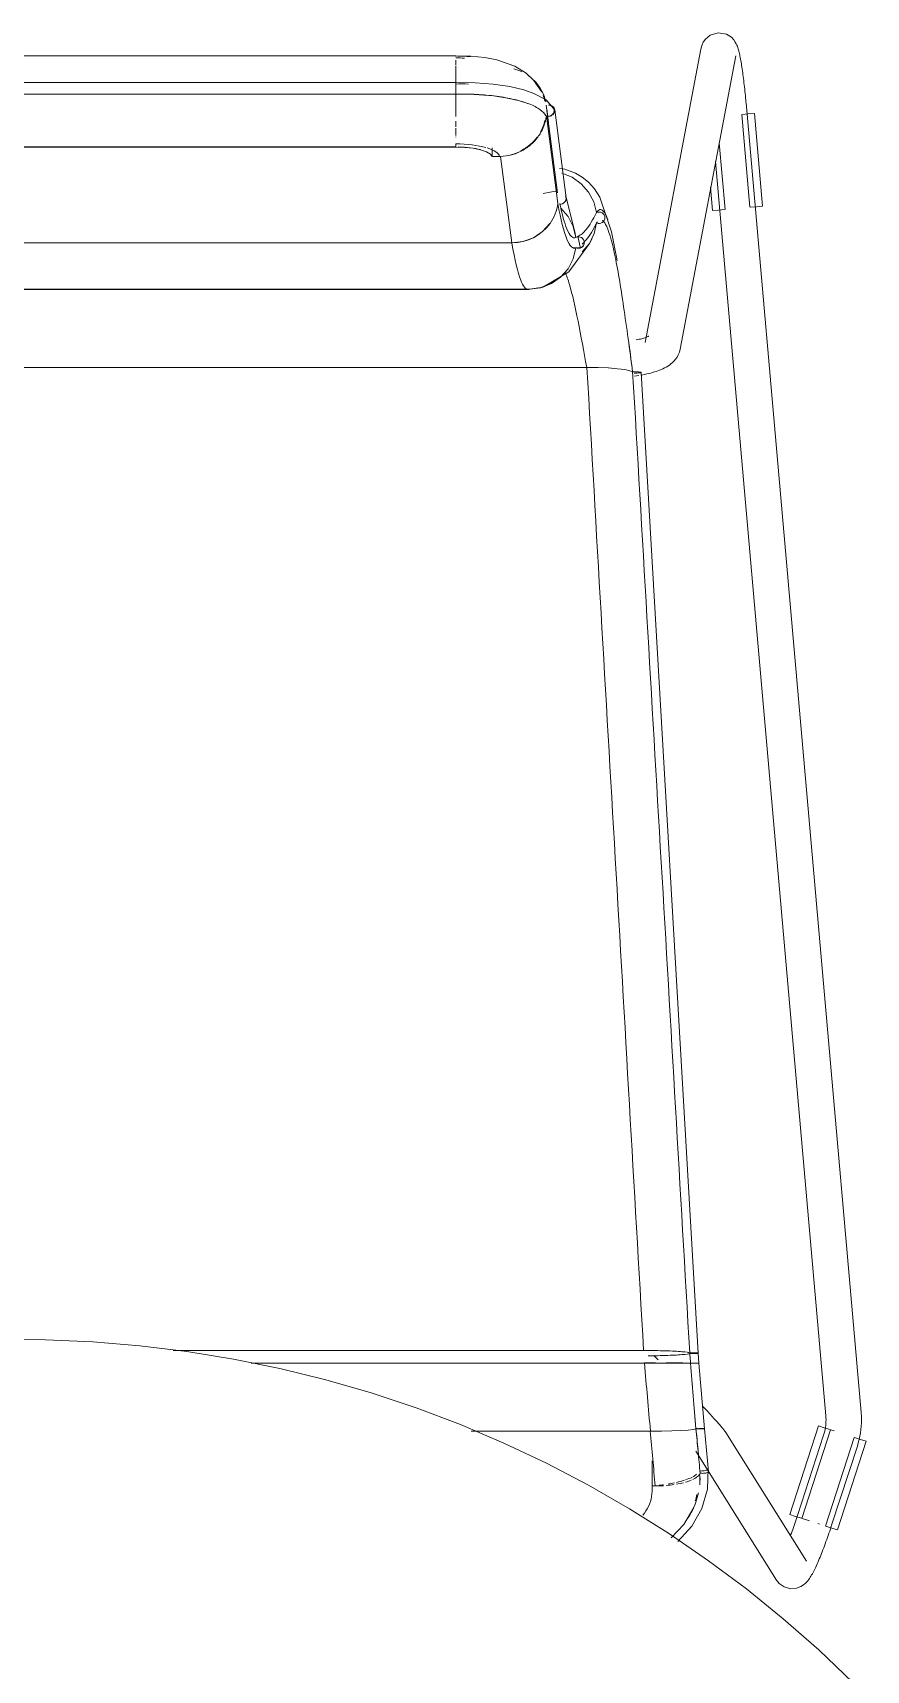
# Model space of a CAD drawing. Header units: millimetres. Extents: x 155927 to 295199, y -4084 to 97293.
# Drawn here: x 228086 to 228368, y 15962 to 16516 of the extents above; entities that cross this region are included whole.
import ezdxf

# ---------------------------------------------------------------- set-up
doc = ezdxf.new("R2010")
doc.units = ezdxf.units.MM
doc.header["$MEASUREMENT"] = 0
doc.layers.add('I-FURN', color=8, linetype='CONTINUOUS', lineweight=9)

msp = doc.modelspace()

# ---------------------------------------------------------------- linework, layer by layer
at = {"layer": 'I-FURN'}
for p, q in [((228315.05, 16515.18), (228313.47, 16513.86)), ((228315.05, 16515.18), (228317.8, 16516.02)), ((228317.8, 16516.02), (228320.56, 16515.53)), ((228320.56, 16515.53), (228322.21, 16514.49)), ((228311.91, 16510.42), (228293.1, 16411.13)), ((228312, 16510.84), (228311.91, 16510.42)), ((228312.14, 16511.36), (228312, 16510.84)), ((228312.35, 16511.98), (228312.14, 16511.36)), ((228312.72, 16512.78), (228312.35, 16511.98)), ((228313.47, 16513.86), (228312.72, 16512.78)), ((228322.21, 16514.49), (228323.07, 16513.58)), ((228323.07, 16513.58), (228323.55, 16512.88)), ((228323.55, 16512.88), (228323.85, 16512.32)), ((228323.85, 16512.32), (228324.07, 16511.84)), ((228324.07, 16511.84), (228324.24, 16511.42)), ((228324.24, 16511.42), (228324.38, 16511.01)), ((228324.38, 16511.01), (228324.5, 16510.62)), ((228324.5, 16510.62), (228324.62, 16510.22)), ((228324.62, 16510.22), (228324.73, 16509.82)), ((228324.73, 16509.82), (228324.83, 16509.41)), ((228324.83, 16509.41), (228324.93, 16508.98)), ((228229.01, 16508.24), (227934.15, 16508.24)), ((228229.01, 16508.07), (228229.01, 16508.24)), ((228229.01, 16508.24), (228234.04, 16508.13)), ((228229.01, 16508.22), (228229.01, 16507.94)), ((228229.01, 16506.75), (228229.01, 16504.99)), ((228229.01, 16504.72), (228229.01, 16502.14)), ((228234.04, 16508.13), (228238.86, 16507.62)), ((228238.86, 16507.62), (228242.89, 16506.83)), ((228242.89, 16506.83), (228248.94, 16504.7)), ((228248.94, 16504.7), (228252.82, 16502.31)), ((228304.89, 16408.9), (228323.7, 16508.19)), ((228324.93, 16508.98), (228325.03, 16508.54)), ((228325.03, 16508.54), (228325.12, 16508.08)), ((228325.12, 16508.08), (228325.22, 16507.6)), ((228325.22, 16507.6), (228325.32, 16507.1)), ((228325.32, 16507.1), (228325.41, 16506.59)), ((228325.41, 16506.59), (228325.5, 16506.06)), ((228325.5, 16506.06), (228325.6, 16505.5)), ((228325.6, 16505.5), (228325.69, 16504.94)), ((228325.69, 16504.94), (228325.78, 16504.35)), ((228325.78, 16504.35), (228325.87, 16503.75)), ((228325.87, 16503.75), (228325.96, 16503.13)), ((228229.01, 16499.2), (227934.15, 16499.2)), ((228229.01, 16498.96), (228229.01, 16501.98)), ((228229.01, 16501.97), (228229.01, 16498.96)), ((228229.01, 16499.2), (228229.01, 16495.24)), ((228229.01, 16499.2), (228235.55, 16499.11)), ((228229.01, 16499.13), (228229.01, 16499.2)), ((228229.01, 16498.93), (228229.01, 16499.13)), ((228229.01, 16498.63), (228229.01, 16498.93)), ((228229.01, 16498.24), (228229.01, 16498.63)), ((228229.01, 16497.79), (228229.01, 16498.24)), ((228235.55, 16499.11), (228241.67, 16498.62)), ((228241.67, 16498.62), (228247.29, 16497.77)), ((228252.82, 16502.31), (228255.3, 16500.02)), ((228255.3, 16500.02), (228257.98, 16496.12)), ((228325.96, 16503.13), (228326.05, 16502.49)), ((228326.05, 16502.49), (228326.14, 16501.84)), ((228326.14, 16501.84), (228326.23, 16501.18)), ((228326.23, 16501.18), (228326.32, 16500.5)), ((228326.32, 16500.5), (228326.4, 16499.82)), ((228326.4, 16499.82), (228326.49, 16499.12)), ((228326.49, 16499.12), (228326.57, 16498.41)), ((228326.57, 16498.41), (228326.65, 16497.69)), ((227934.15, 16495.24), (228229.01, 16495.24)), ((228229.01, 16497.29), (228229.01, 16497.79)), ((228229.01, 16496.79), (228229.01, 16497.29)), ((228229.01, 16496.32), (228229.01, 16496.79)), ((228229.01, 16495.9), (228229.01, 16496.32)), ((228229.01, 16495.57), (228229.01, 16495.9)), ((228229.01, 16495.35), (228229.01, 16495.57)), ((228229.01, 16495.24), (228229.01, 16495.35)), ((228229.01, 16491.45), (228229.01, 16495.27)), ((228229.01, 16495.27), (228229.01, 16491.45)), ((228235.23, 16495.16), (228229.01, 16495.24)), ((228241.79, 16494.63), (228235.23, 16495.16)), ((228245.81, 16494.03), (228241.79, 16494.63)), ((228250.24, 16493.07), (228245.81, 16494.03)), ((228247.29, 16497.77), (228251.98, 16496.68)), ((228253.68, 16491.97), (228250.24, 16493.07)), ((228251.98, 16496.68), (228255.43, 16495.51)), ((228255.43, 16495.51), (228259.55, 16493.33)), ((228257.98, 16496.12), (228258.08, 16495.92)), ((228259.55, 16493.33), (228262.1, 16490.43)), ((228326.65, 16497.69), (228326.73, 16496.96)), ((228326.73, 16496.96), (228326.81, 16496.23)), ((228326.81, 16496.23), (228326.88, 16495.49)), ((228326.88, 16495.49), (228326.96, 16494.75)), ((228326.96, 16494.75), (228327.03, 16494)), ((228327.03, 16494), (228327.1, 16493.25)), ((228327.1, 16493.25), (228327.17, 16492.5)), ((228229.01, 16491.26), (228229.01, 16487.7)), ((228263.46, 16461.79), (228259.62, 16491.49)), ((228259.64, 16487.95), (228263.48, 16458.25)), ((228259.77, 16490.3), (228260.39, 16485.52)), ((228266.31, 16460.15), (228262.46, 16489.93)), ((228325.76, 16488.36), (228328.52, 16456.95)), ((228325.89, 16488.37), (228327.95, 16488.55)), ((228327.17, 16492.5), (228327.18, 16492.34)), ((228366.13, 16049.02), (228327.18, 16492.34)), ((228327.95, 16488.55), (228330, 16488.73)), ((228330, 16488.73), (228332.76, 16457.32)), ((228229.01, 16486.07), (228229.01, 16484.23)), ((228229.01, 16483.71), (228229.01, 16481.25)), ((228229.01, 16477.4), (227934.15, 16477.4)), ((227934.15, 16477.34), (228229.01, 16477.34)), ((228229.01, 16480.73), (228229.01, 16480.83)), ((228229.01, 16477.34), (228232.04, 16477.23)), ((228232.04, 16477.23), (228234.89, 16476.91)), ((228234.89, 16476.91), (228237.39, 16476.4)), ((228237.39, 16476.4), (228239.37, 16475.73)), ((228241.36, 16474.08), (228241.36, 16477.09)), ((228241.36, 16474.1), (228241.36, 16477.09)), ((228320.08, 16456.21), (228318.09, 16478.81)), ((228239.37, 16475.73), (228240.72, 16474.94)), ((228240.72, 16474.94), (228241.36, 16474.08)), ((228241.36, 16474.08), (228244.08, 16474.15)), ((228244.08, 16474.15), (228247.94, 16444.87)), ((228316.88, 16472.47), (228354.17, 16047.97)), ((228265.85, 16469.83), (228264.07, 16470.06)), ((228268.37, 16467.09), (228264.86, 16468.49)), ((228269.45, 16468.53), (228265.85, 16469.83)), ((228271.46, 16464.91), (228268.37, 16467.09)), ((228271.72, 16467.19), (228269.45, 16468.53)), ((228273.94, 16462.09), (228271.46, 16464.91)), ((228273.89, 16465.41), (228271.72, 16467.19)), ((228275.88, 16463.17), (228273.89, 16465.41)), ((228263.34, 16462.57), (228258.52, 16461.62)), ((228266.26, 16460.39), (228266.07, 16460.83)), ((228266.07, 16459.01), (228266.26, 16459.45)), ((228266.33, 16459.92), (228266.26, 16460.39)), ((228266.26, 16459.45), (228266.33, 16459.92)), ((228266.3, 16460.23), (228269.27, 16448.62)), ((228275.68, 16458.77), (228273.94, 16462.09)), ((228277.7, 16460.34), (228275.88, 16463.17)), ((228281.69, 16448.63), (228277.7, 16460.34)), ((228315.15, 16463.73), (228315.84, 16455.84)), ((228263.95, 16458.09), (228264.45, 16458.05)), ((228264.45, 16458.05), (228264.94, 16458.13)), ((228266.98, 16453.88), (228264.47, 16456.75)), ((228264.94, 16458.13), (228265.39, 16458.32)), ((228265.39, 16458.32), (228265.78, 16458.63)), ((228265.78, 16458.63), (228266.07, 16459.01)), ((228268.73, 16450.48), (228266.98, 16453.88)), ((228276.58, 16455.14), (228275.68, 16458.77)), ((228276.58, 16455.14), (228277.05, 16455.3)), ((228277.05, 16455.3), (228276.58, 16455.14)), ((228277.55, 16455.35), (228277.05, 16455.3)), ((228277.05, 16455.3), (228277.55, 16455.34)), ((228278.05, 16455.27), (228277.55, 16455.35)), ((228277.55, 16455.34), (228278.04, 16455.27)), ((228278.04, 16455.27), (228278.5, 16455.07)), ((228278.5, 16455.08), (228278.05, 16455.27)), ((228278.89, 16454.77), (228278.5, 16455.08)), ((228278.5, 16455.07), (228278.89, 16454.77)), ((228278.89, 16454.77), (228279.19, 16454.37)), ((228279.19, 16454.37), (228278.89, 16454.77)), ((228279.19, 16454.37), (228279.38, 16453.92)), ((228279.39, 16453.92), (228279.19, 16454.37)), ((228279.38, 16453.92), (228279.45, 16453.44)), ((228279.46, 16453.44), (228279.39, 16453.92)), ((228317.89, 16456.02), (228315.84, 16455.84)), ((228319.95, 16456.2), (228317.89, 16456.02)), ((228330.71, 16457.14), (228328.65, 16456.96)), ((228332.76, 16457.32), (228330.71, 16457.14)), ((228255.25, 16446.66), (228258.36, 16448.74)), ((228258.36, 16448.74), (228260.85, 16451.48)), ((228269.62, 16446.77), (228268.73, 16450.48)), ((228269.27, 16448.62), (228269.59, 16446.75)), ((228276.63, 16451.65), (228275.84, 16448.04)), ((228275.85, 16448.04), (228276.63, 16451.65)), ((228277.11, 16451.5), (228276.63, 16451.65)), ((228276.63, 16451.65), (228277.11, 16451.5)), ((228277.61, 16451.47), (228277.11, 16451.5)), ((228277.11, 16451.5), (228277.61, 16451.47)), ((228278.1, 16451.56), (228277.61, 16451.47)), ((228277.61, 16451.47), (228278.1, 16451.56)), ((228278.55, 16451.77), (228278.1, 16451.56)), ((228278.1, 16451.56), (228278.55, 16451.77)), ((228278.92, 16452.09), (228278.55, 16451.77)), ((228278.55, 16451.77), (228278.93, 16452.09)), ((228279.21, 16452.49), (228278.92, 16452.09)), ((228278.93, 16452.09), (228279.22, 16452.49)), ((228279.39, 16452.95), (228279.21, 16452.49)), ((228279.22, 16452.49), (228279.4, 16452.95)), ((228279.45, 16453.44), (228279.39, 16452.95)), ((228279.4, 16452.95), (228279.46, 16453.44)), ((228283.59, 16438.97), (228281.69, 16448.63)), ((228247.94, 16444.87), (227915.22, 16444.87)), ((227915.22, 16444.87), (228247.94, 16444.87)), ((228247.94, 16444.87), (228251.71, 16445.35)), ((228251.71, 16445.35), (228255.25, 16446.66)), ((228267.27, 16435.1), (228274.26, 16444.64)), ((228268.56, 16443.25), (228271.44, 16443.29)), ((228268.73, 16439.55), (228269.62, 16443.26)), ((228269.62, 16446.77), (228270.09, 16446.93)), ((228270.09, 16446.93), (228269.62, 16446.77)), ((228270.09, 16443.1), (228269.62, 16443.26)), ((228269.62, 16443.26), (228270.09, 16443.1)), ((228270.09, 16446.93), (228270.59, 16446.97)), ((228270.59, 16446.97), (228270.09, 16446.93)), ((228270.59, 16443.06), (228270.09, 16443.1)), ((228270.09, 16443.1), (228270.59, 16443.06)), ((228271.14, 16443.16), (228270.3, 16447.05)), ((228270.59, 16446.97), (228271.08, 16446.88)), ((228271.08, 16446.89), (228270.59, 16446.97)), ((228271.08, 16443.15), (228270.59, 16443.06)), ((228270.59, 16443.06), (228271.08, 16443.14)), ((228271.53, 16446.69), (228271.08, 16446.89)), ((228271.08, 16446.88), (228271.53, 16446.68)), ((228271.53, 16443.35), (228271.08, 16443.15)), ((228271.08, 16443.14), (228271.53, 16443.35)), ((228271.92, 16446.37), (228271.53, 16446.69)), ((228271.53, 16446.68), (228271.91, 16446.37)), ((228271.91, 16443.66), (228271.53, 16443.35)), ((228271.53, 16443.35), (228271.92, 16443.66)), ((228274.2, 16444.72), (228271.8, 16441.88)), ((228271.81, 16441.88), (228274.21, 16444.71)), ((228271.91, 16446.37), (228272.21, 16445.97)), ((228272.21, 16444.06), (228271.91, 16443.66)), ((228272.21, 16445.97), (228271.92, 16446.37)), ((228271.92, 16443.66), (228272.21, 16444.06)), ((228272.21, 16445.97), (228272.39, 16445.51)), ((228272.4, 16445.51), (228272.21, 16445.97)), ((228272.39, 16444.53), (228272.21, 16444.06)), ((228272.21, 16444.06), (228272.4, 16444.52)), ((228272.39, 16445.51), (228272.46, 16445.02)), ((228272.46, 16445.02), (228272.39, 16444.53)), ((228272.47, 16445.02), (228272.4, 16445.51)), ((228272.4, 16444.52), (228272.47, 16445.02)), ((228275.84, 16448.04), (228274.2, 16444.72)), ((228274.21, 16444.71), (228275.85, 16448.04)), ((228274.26, 16444.64), (228275.15, 16446.39)), ((228268.72, 16439.55), (228266.97, 16436.16)), ((228266.98, 16436.15), (228268.73, 16439.55)), ((228258.62, 16429.99), (228267.27, 16435.1)), ((228264.47, 16433.29), (228261.33, 16431.12)), ((228261.33, 16431.11), (228264.47, 16433.28)), ((228266.97, 16436.16), (228264.47, 16433.29)), ((228264.47, 16433.28), (228266.98, 16436.15)), ((228253.97, 16429.27), (227909.19, 16429.27)), ((227909.19, 16429.27), (228253.97, 16429.27)), ((227909.72, 16429.12), (228214.52, 16429.12)), ((228214.52, 16429.12), (228253.43, 16429.12)), ((228253.43, 16429.12), (228258.47, 16429.92)), ((228257.76, 16429.75), (228253.97, 16429.27)), ((228253.97, 16429.27), (228257.76, 16429.74)), ((228261.33, 16431.12), (228257.76, 16429.75)), ((228257.76, 16429.74), (228261.33, 16431.11)), ((228258.47, 16429.92), (228261.65, 16431.29)), ((228290.55, 16412.16), (228290.06, 16412.06)), ((228291.02, 16412.26), (228290.55, 16412.16)), ((228291.46, 16412.36), (228291.02, 16412.26)), ((228291.89, 16412.47), (228291.46, 16412.36)), ((228292.28, 16412.58), (228291.89, 16412.47)), ((228292.65, 16412.68), (228292.28, 16412.58)), ((228292.98, 16412.79), (228292.65, 16412.68)), ((228293.28, 16412.9), (228292.98, 16412.79)), ((228293.55, 16413), (228293.28, 16412.9)), ((228293.79, 16413.09), (228293.55, 16413)), ((228293.98, 16413.18), (228293.79, 16413.09)), ((228294.13, 16413.26), (228293.98, 16413.18)), ((228294.22, 16413.3), (228294.13, 16413.26)), ((228294.29, 16413.35), (228294.22, 16413.3)), ((228294.32, 16413.36), (228294.29, 16413.35)), ((228301.78, 16403.97), (228301.25, 16403.57)), ((228302.31, 16404.42), (228301.78, 16403.97)), ((228302.84, 16404.94), (228302.31, 16404.42)), ((228303.35, 16405.54), (228302.84, 16404.94)), ((228303.83, 16406.23), (228303.35, 16405.54)), ((228304.27, 16407.02), (228303.83, 16406.23)), ((228304.63, 16407.91), (228304.27, 16407.02)), ((228304.89, 16408.9), (228304.63, 16407.91)), ((228273.28, 16402.77), (227889.88, 16402.77)), ((227889.88, 16402.77), (228273.28, 16402.77)), ((228277.05, 16402.71), (228273.28, 16402.77)), ((228273.36, 16402.77), (228277.11, 16402.71)), ((228280.58, 16402.56), (228277.05, 16402.71)), ((228277.11, 16402.71), (228280.59, 16402.56)), ((228283.69, 16402.32), (228280.58, 16402.56)), ((228280.63, 16402.56), (228283.69, 16402.32)), ((228286.18, 16402.01), (228283.69, 16402.32)), ((228283.72, 16402.32), (228286.18, 16402.01)), ((228287.93, 16401.64), (228286.18, 16402.01)), ((228286.19, 16402.01), (228287.93, 16401.64)), ((228287.93, 16401.64), (228288.83, 16401.24)), ((228288.83, 16401.24), (228287.93, 16401.64)), ((228289.3, 16401.26), (228288.83, 16401.24)), ((228288.83, 16401.24), (228289.3, 16401.26)), ((228289.8, 16401.26), (228289.3, 16401.26)), ((228289.3, 16401.26), (228289.8, 16401.26)), ((228289.34, 16400.84), (228289.84, 16400.84)), ((228289.84, 16400.84), (228289.34, 16400.84)), ((228290.17, 16399.92), (228289.45, 16399.82)), ((228290.29, 16401.25), (228289.8, 16401.26)), ((228289.8, 16401.26), (228290.29, 16401.25)), ((228289.84, 16400.84), (228290.33, 16400.85)), ((228290.33, 16400.85), (228289.84, 16400.84)), ((228290.89, 16400.03), (228290.17, 16399.92)), ((228290.74, 16401.23), (228290.29, 16401.25)), ((228290.29, 16401.25), (228290.75, 16401.23)), ((228290.33, 16400.85), (228290.78, 16400.87)), ((228290.78, 16400.87), (228290.33, 16400.85)), ((228291.13, 16401.2), (228290.74, 16401.23)), ((228290.75, 16401.23), (228291.13, 16401.2)), ((228290.78, 16400.87), (228291.16, 16400.9)), ((228291.16, 16400.9), (228290.78, 16400.87)), ((228291.43, 16401.16), (228291.13, 16401.2)), ((228291.13, 16401.2), (228291.43, 16401.16)), ((228291.16, 16400.9), (228291.45, 16400.95)), ((228291.45, 16400.95), (228291.16, 16400.9)), ((228291.62, 16401.11), (228291.43, 16401.16)), ((228291.43, 16401.16), (228291.63, 16401.11)), ((228291.45, 16400.95), (228291.63, 16401)), ((228291.64, 16401), (228291.45, 16400.95)), ((228292.28, 16400.27), (228291.59, 16400.14)), ((228291.69, 16401.05), (228291.62, 16401.11)), ((228291.63, 16401.11), (228291.7, 16401.05)), ((228291.63, 16401), (228291.69, 16401.05)), ((228291.7, 16401.05), (228291.64, 16401)), ((228310.98, 16069.14), (228291.7, 16401.05)), ((228292.97, 16400.4), (228292.28, 16400.27)), ((228293.63, 16400.55), (228292.97, 16400.4)), ((228294.29, 16400.7), (228293.63, 16400.55)), ((228294.93, 16400.86), (228294.29, 16400.7)), ((228295.56, 16401.03), (228294.93, 16400.86)), ((228296.18, 16401.22), (228295.56, 16401.03)), ((228296.78, 16401.41), (228296.18, 16401.22)), ((228297.38, 16401.62), (228296.78, 16401.41)), ((228297.96, 16401.84), (228297.38, 16401.62)), ((228298.53, 16402.07), (228297.96, 16401.84)), ((228299.09, 16402.32), (228298.53, 16402.07)), ((228299.64, 16402.6), (228299.09, 16402.32)), ((228300.17, 16402.89), (228299.64, 16402.6)), ((228300.72, 16403.21), (228300.17, 16402.89)), ((228301.25, 16403.57), (228300.72, 16403.21)), ((228090.22, 16073.64), (228081.58, 16073.73)), ((228106.2, 16072.97), (228090.22, 16073.64)), ((228122.15, 16071.67), (228106.2, 16072.97)), ((228138.03, 16069.73), (228122.15, 16071.67)), ((228292.53, 16070.04), (228133.43, 16070.04)), ((228133.43, 16070.04), (228292.53, 16070.04)), ((228153.82, 16067.16), (228138.03, 16069.73)), ((228169.49, 16063.95), (228153.82, 16067.16)), ((228296.32, 16070.01), (228292.53, 16070.04)), ((228292.81, 16065.85), (228296.59, 16065.85)), ((228296.59, 16065.85), (228292.81, 16065.85)), ((228294.07, 16068.25), (228296.32, 16068.28)), ((228297.49, 16066.87), (228296.02, 16068.4)), ((228299.88, 16069.93), (228296.32, 16070.01)), ((228296.32, 16068.28), (228299.87, 16068.35)), ((228299.87, 16068.35), (228302.99, 16068.48)), ((228303.01, 16069.81), (228299.88, 16069.93)), ((228300.14, 16065.84), (228303.27, 16065.83)), ((228303.27, 16065.83), (228300.15, 16065.84)), ((228302.99, 16068.48), (228305.49, 16068.64)), ((228305.51, 16069.65), (228303.01, 16069.81)), ((228303.27, 16065.83), (228305.76, 16065.82)), ((228305.77, 16065.82), (228303.27, 16065.83)), ((228305.49, 16068.64), (228307.24, 16068.83)), ((228307.26, 16069.45), (228305.51, 16069.65)), ((228305.76, 16065.82), (228307.52, 16065.81)), ((228307.52, 16065.81), (228305.77, 16065.82)), ((228307.24, 16068.83), (228308.14, 16069.04)), ((228308.15, 16069.24), (228307.26, 16069.45)), ((228308.14, 16069.04), (228308.61, 16069.03)), ((228308.62, 16069.25), (228308.15, 16069.24)), ((228308.61, 16069.03), (228309.11, 16069.03)), ((228309.12, 16069.25), (228308.62, 16069.25)), ((228309.11, 16069.03), (228309.6, 16069.04)), ((228309.61, 16069.25), (228309.12, 16069.25)), ((228309.6, 16069.04), (228310.05, 16069.05)), ((228310.06, 16069.24), (228309.61, 16069.25)), ((228310.05, 16069.05), (228310.43, 16069.07)), ((228310.44, 16069.22), (228310.06, 16069.24)), ((228310.43, 16069.07), (228310.73, 16069.09)), ((228310.73, 16069.2), (228310.44, 16069.22)), ((228310.92, 16069.17), (228310.73, 16069.2)), ((228310.73, 16069.09), (228310.92, 16069.11)), ((228310.98, 16069.14), (228310.92, 16069.17)), ((228310.92, 16069.11), (228310.98, 16069.14)), ((228310.99, 16069.14), (228311.26, 16065.78)), ((228292.8, 16065.72), (228159.8, 16065.72)), ((228159.8, 16065.72), (228292.8, 16065.72)), ((228185.03, 16060.12), (228169.49, 16063.95)), ((228296.58, 16065.72), (228292.8, 16065.72)), ((228292.8, 16065.72), (228296.58, 16065.72)), ((228300.15, 16065.73), (228296.58, 16065.72)), ((228296.58, 16065.72), (228300.15, 16065.73)), ((228303.28, 16065.74), (228300.15, 16065.73)), ((228300.15, 16065.73), (228303.28, 16065.74)), ((228303.28, 16065.74), (228305.79, 16065.75)), ((228305.78, 16065.75), (228303.29, 16065.74)), ((228307.53, 16065.76), (228305.79, 16065.75)), ((228305.79, 16065.75), (228307.54, 16065.76)), ((228308.42, 16065.78), (228307.53, 16065.76)), ((228307.54, 16065.76), (228308.42, 16065.78)), ((228308.41, 16065.79), (228308.88, 16065.79)), ((228308.89, 16065.79), (228308.42, 16065.79)), ((228308.89, 16065.78), (228308.42, 16065.78)), ((228308.42, 16065.78), (228308.89, 16065.78)), ((228308.88, 16065.79), (228309.38, 16065.79)), ((228309.38, 16065.79), (228308.89, 16065.79)), ((228309.39, 16065.78), (228308.89, 16065.78)), ((228308.89, 16065.78), (228309.39, 16065.78)), ((228309.38, 16065.79), (228309.87, 16065.79)), ((228309.87, 16065.79), (228309.38, 16065.79)), ((228309.88, 16065.78), (228309.39, 16065.78)), ((228309.39, 16065.78), (228309.88, 16065.78)), ((228309.87, 16065.79), (228310.32, 16065.79)), ((228310.33, 16065.79), (228309.87, 16065.79)), ((228310.33, 16065.78), (228309.88, 16065.78)), ((228309.88, 16065.78), (228310.33, 16065.78)), ((228310.32, 16065.79), (228310.7, 16065.79)), ((228310.71, 16065.79), (228310.33, 16065.79)), ((228310.71, 16065.78), (228310.33, 16065.78)), ((228310.33, 16065.78), (228310.71, 16065.78)), ((228311, 16065.78), (228310.71, 16065.78)), ((228310.71, 16065.78), (228311.01, 16065.78)), ((228311.19, 16065.79), (228311.26, 16065.78)), ((228311.26, 16065.78), (228311.19, 16065.79)), ((228311.26, 16065.78), (228311.19, 16065.78)), ((228311.19, 16065.78), (228311.26, 16065.78)), ((228313.08, 16043.58), (228311.26, 16065.78)), ((228200.4, 16055.68), (228185.03, 16060.12)), ((228215.57, 16050.62), (228200.4, 16055.68)), ((228230.54, 16044.96), (228215.57, 16050.62)), ((228313.06, 16050.62), (228312.62, 16051.09)), ((228313.49, 16050.16), (228313.06, 16050.62)), ((228313.91, 16049.71), (228313.49, 16050.16)), ((228314.33, 16049.26), (228313.91, 16049.71)), ((228314.73, 16048.83), (228314.33, 16049.26)), ((228245.27, 16038.71), (228230.54, 16044.96)), ((228310.72, 16043.68), (228310.25, 16043.68)), ((228310.25, 16043.68), (228310.72, 16043.68)), ((228311.71, 16043.68), (228311.22, 16043.69)), ((228311.22, 16043.69), (228311.71, 16043.68)), ((228312.16, 16043.67), (228311.71, 16043.68)), ((228311.71, 16043.68), (228312.16, 16043.67)), ((228312.54, 16043.65), (228312.16, 16043.67)), ((228312.16, 16043.67), (228312.54, 16043.65)), ((228312.84, 16043.63), (228312.54, 16043.65)), ((228312.54, 16043.65), (228312.83, 16043.63)), ((228315.12, 16048.4), (228314.73, 16048.83)), ((228315.5, 16047.99), (228315.12, 16048.4)), ((228315.87, 16047.59), (228315.5, 16047.99)), ((228316.23, 16047.2), (228315.87, 16047.59)), ((228316.57, 16046.82), (228316.23, 16047.2)), ((228316.9, 16046.45), (228316.57, 16046.82)), ((228317.21, 16046.1), (228316.9, 16046.45)), ((228317.52, 16045.77), (228317.21, 16046.1)), ((228317.8, 16045.44), (228317.52, 16045.77)), ((228318.08, 16045.14), (228317.8, 16045.44)), ((228318.33, 16044.84), (228318.08, 16045.14)), ((228318.58, 16044.56), (228318.33, 16044.84)), ((228318.8, 16044.29), (228318.58, 16044.56)), ((228319.02, 16044.04), (228318.8, 16044.29)), ((228319.22, 16043.8), (228319.02, 16044.04)), ((228319.41, 16043.57), (228319.22, 16043.8)), ((228351.69, 16044.55), (228342, 16014.54)), ((228351.69, 16044.55), (228353.64, 16043.92)), ((228353.64, 16043.92), (228355.61, 16043.28)), ((228354.05, 16044.01), (228353.94, 16043.35)), ((228354.14, 16044.66), (228354.05, 16044.01)), ((228354.2, 16045.32), (228354.14, 16044.66)), ((228354.18, 16047.97), (228354.22, 16047.31)), ((228354.23, 16045.98), (228354.2, 16045.32)), ((228354.22, 16047.31), (228354.24, 16046.65)), ((228354.24, 16046.65), (228354.23, 16045.98)), ((228366.05, 16043.27), (228366.16, 16044.4)), ((228366.14, 16048.97), (228366.13, 16049.02)), ((228366.21, 16047.83), (228366.14, 16048.97)), ((228366.16, 16044.4), (228366.22, 16045.54)), ((228366.24, 16046.69), (228366.21, 16047.83)), ((228366.22, 16045.54), (228366.24, 16046.69)), ((228234.25, 16042.75), (228294.74, 16042.75)), ((228294.74, 16042.75), (228234.25, 16042.75)), ((228259.73, 16031.87), (228245.27, 16038.71)), ((228294.74, 16042.75), (228298.5, 16042.78)), ((228298.5, 16042.78), (228294.86, 16042.75)), ((228302.04, 16042.85), (228298.59, 16042.78)), ((228298.6, 16042.78), (228302.03, 16042.85)), ((228302.03, 16042.85), (228305.13, 16042.97)), ((228305.14, 16042.97), (228302.1, 16042.85)), ((228305.13, 16042.97), (228307.61, 16043.12)), ((228307.61, 16043.12), (228305.17, 16042.97)), ((228307.61, 16043.12), (228309.35, 16043.3)), ((228309.35, 16043.3), (228307.63, 16043.12)), ((228310.23, 16043.49), (228309.35, 16043.3)), ((228309.35, 16043.3), (228310.24, 16043.49)), ((228310.7, 16043.48), (228310.23, 16043.49)), ((228310.24, 16043.49), (228310.71, 16043.48)), ((228311.2, 16043.48), (228310.7, 16043.48)), ((228310.71, 16043.48), (228311.21, 16043.48)), ((228311.69, 16043.48), (228311.2, 16043.48)), ((228311.21, 16043.48), (228311.7, 16043.48)), ((228312.14, 16043.49), (228311.69, 16043.48)), ((228311.7, 16043.48), (228312.15, 16043.49)), ((228312.53, 16043.51), (228312.14, 16043.49)), ((228312.15, 16043.49), (228312.53, 16043.51)), ((228312.53, 16043.51), (228312.83, 16043.53)), ((228312.82, 16043.53), (228312.53, 16043.51)), ((228312.83, 16043.63), (228313.02, 16043.61)), ((228312.83, 16043.53), (228313.02, 16043.56)), ((228313.02, 16043.61), (228312.84, 16043.63)), ((228313.09, 16043.58), (228313.02, 16043.61)), ((228313.02, 16043.61), (228313.08, 16043.58)), ((228313.08, 16043.58), (228313.02, 16043.56)), ((228313.02, 16043.56), (228313.09, 16043.58)), ((228314.51, 16029.09), (228313.09, 16043.58)), ((228319.59, 16043.35), (228319.41, 16043.57)), ((228319.76, 16043.13), (228319.59, 16043.35)), ((228319.94, 16042.9), (228319.76, 16043.13)), ((228320.12, 16042.64), (228319.94, 16042.9)), ((228320.34, 16042.32), (228320.12, 16042.64)), ((228347.64, 15998.73), (228320.34, 16042.32)), ((228353.43, 16041.4), (228344.72, 16014.59)), ((228346.04, 16013.24), (228355.73, 16043.25)), ((228353.44, 16041.43), (228353.43, 16041.4)), ((228353.63, 16042.07), (228353.44, 16041.43)), ((228353.8, 16042.71), (228353.63, 16042.07)), ((228353.94, 16043.35), (228353.8, 16042.71)), ((228363.8, 16040.64), (228354.11, 16010.63)), ((228355.83, 16043.21), (228356.99, 16042.84)), ((228367.84, 16039.34), (228358.15, 16009.33)), ((228363.92, 16040.6), (228365.89, 16039.97)), ((228364.84, 16037.7), (228365.17, 16038.79)), ((228365.17, 16038.79), (228365.46, 16039.89)), ((228365.46, 16039.89), (228365.7, 16041.01)), ((228365.7, 16041.01), (228365.9, 16042.14)), ((228365.89, 16039.97), (228367.84, 16039.34)), ((228365.9, 16042.14), (228366.05, 16043.27)), ((228295.45, 16022.96), (228295.45, 16032.71)), ((228310.17, 16035.94), (228337.47, 15992.36)), ((228356.13, 16010.88), (228364.84, 16037.7)), ((228273.91, 16024.46), (228259.73, 16031.87)), ((228314.39, 16029.98), (228314.1, 16023.08)), ((228287.78, 16016.49), (228273.91, 16024.46)), ((228296.44, 16024.2), (228295.39, 16024.2)), ((228314.1, 16023.08), (228312.23, 16016.56)), ((228301.32, 16007.97), (228287.78, 16016.49)), ((228309.52, 16016.96), (228306.15, 16011.13)), ((228312.23, 16016.56), (228308.84, 16010.55)), ((228306.15, 16011.13), (228301.85, 16006.61)), ((228308.84, 16010.55), (228304.09, 16005.39)), ((228343.95, 16013.91), (228342, 16014.54)), ((228343.22, 16010.18), (228343.45, 16010.85)), ((228343.45, 16010.85), (228343.69, 16011.52)), ((228343.69, 16011.52), (228343.92, 16012.2)), ((228343.92, 16012.2), (228344.15, 16012.88)), ((228345.92, 16013.28), (228343.95, 16013.91)), ((228344.15, 16012.88), (228344.38, 16013.57)), ((228344.38, 16013.57), (228344.61, 16014.26)), ((228344.61, 16014.26), (228344.72, 16014.59)), ((228346.14, 16013.21), (228348.62, 16012.41)), ((228351.51, 16011.47), (228351.99, 16011.32)), ((228356.2, 16009.96), (228354.23, 16010.6)), ((228355.74, 16009.69), (228355.98, 16010.43)), ((228355.98, 16010.43), (228356.13, 16010.88)), ((228314.51, 15998.91), (228301.32, 16007.97)), ((228342.28, 16007.62), (228342.51, 16008.24)), ((228342.51, 16008.24), (228342.75, 16008.88)), ((228342.75, 16008.88), (228342.98, 16009.52)), ((228342.98, 16009.52), (228343.22, 16010.18)), ((228353.98, 16004.65), (228354.23, 16005.35)), ((228354.23, 16005.35), (228354.49, 16006.05)), ((228354.49, 16006.05), (228354.74, 16006.77)), ((228354.74, 16006.77), (228354.99, 16007.49)), ((228354.99, 16007.49), (228355.24, 16008.22)), ((228355.24, 16008.22), (228355.49, 16008.95)), ((228355.49, 16008.95), (228355.74, 16009.69)), ((228358.15, 16009.33), (228356.2, 16009.96)), ((228351.72, 15998.91), (228351.96, 15999.49)), ((228351.96, 15999.49), (228352.21, 16000.09)), ((228352.21, 16000.09), (228352.46, 16000.7)), ((228352.46, 16000.7), (228352.71, 16001.32)), ((228352.71, 16001.32), (228352.96, 16001.96)), ((228352.96, 16001.96), (228353.21, 16002.62)), ((228353.21, 16002.62), (228353.47, 16003.28)), ((228353.47, 16003.28), (228353.72, 16003.96)), ((228353.72, 16003.96), (228353.98, 16004.65)), ((228327.33, 15989.34), (228314.51, 15998.91)), ((228349.14, 15993.67), (228349.38, 15994.07)), ((228349.38, 15994.07), (228349.61, 15994.48)), ((228349.61, 15994.48), (228349.84, 15994.91)), ((228349.84, 15994.91), (228350.07, 15995.35)), ((228350.07, 15995.35), (228350.3, 15995.8)), ((228350.3, 15995.8), (228350.53, 15996.28)), ((228350.53, 15996.28), (228350.76, 15996.77)), ((228350.76, 15996.77), (228351, 15997.28)), ((228351, 15997.28), (228351.23, 15997.81)), ((228351.23, 15997.81), (228351.47, 15998.35)), ((228351.47, 15998.35), (228351.72, 15998.91)), ((228339.75, 15979.26), (228327.33, 15989.34)), ((228338.37, 15991.24), (228337.47, 15992.36)), ((228338.37, 15991.24), (228340.1, 15990.01)), ((228340.1, 15990.01), (228342.33, 15989.43)), ((228342.33, 15989.43), (228344.3, 15989.6)), ((228344.3, 15989.6), (228345.68, 15990.12)), ((228345.68, 15990.12), (228346.59, 15990.69)), ((228346.59, 15990.69), (228347.22, 15991.21)), ((228347.22, 15991.21), (228347.69, 15991.67)), ((228347.69, 15991.67), (228348.05, 15992.1)), ((228348.06, 15992.1), (228348.37, 15992.5)), ((228348.37, 15992.5), (228348.65, 15992.89)), ((228348.65, 15992.89), (228348.9, 15993.28)), ((228348.9, 15993.28), (228349.14, 15993.67)), ((228351.76, 15968.69), (228339.75, 15979.26)), ((228363.34, 15957.65), (228351.76, 15968.69))]:
    msp.add_line(p, q, dxfattribs=at)
for centre, major_axis, ratio, start_param, end_param in [((228229.01, 16503.96), (12.4, 0), 0.287441, 1.332781, 1.570796), ((228229.01, 16492.49), (0, 15.75), 0.000004, 3.431839, 3.614078), ((228264.36, 16459.92), (1.96, 0), 0.955139, 4.501447, 6.790779), ((228247.81, 16459.94), (15.78, 0), 0.955139, 5.687432, 5.928979), ((228247.81, 16459.94), (15.78, 0), 0.955139, 5.929149, 6.170649), ((228247.81, 16459.94), (15.78, 0), 0.955139, 4.720632, 5.68731)]:
    msp.add_ellipse(centre, major_axis=major_axis, ratio=ratio, start_param=start_param, end_param=end_param, dxfattribs=at)
for points in [[(228229.01, 16508.15), (228230.72, 16508.15), (228232.39, 16508.08), (228233.97, 16507.93)], [(228251.39, 16502.76), (228250.5, 16503.19), (228249.58, 16503.59), (228248.62, 16503.83)], [(228229.01, 16498.67), (228230.43, 16498.69), (228231.86, 16498.69), (228233.27, 16498.65)], [(228229.01, 16495.27), (228231.35, 16495.31), (228236, 16495.24), (228242.86, 16494.61), (228249, 16493.5), (228254.07, 16491.97), (228257.77, 16490.07), (228259.08, 16488.67), (228259.44, 16487.94)], [(228258.55, 16494.83), (228258.8, 16494.2), (228258.96, 16493.55), (228259.1, 16492.89)], [(228244.08, 16474.15), (228245.37, 16474.19), (228247.87, 16474.55), (228251.47, 16475.96), (228254.62, 16478.15), (228257.15, 16480.99), (228258.91, 16484.33), (228259.49, 16486.71), (228259.64, 16487.95)], [(228260.4, 16487.76), (228260.23, 16487.75), (228260.06, 16487.75), (228259.9, 16487.79)], [(228259.18, 16486.43), (228258.87, 16485.04), (228258.36, 16483.68), (228257.67, 16482.42)], [(228229.01, 16478.46), (228232.79, 16478.41), (228236.49, 16477.92), (228239.19, 16477.14)], [(228237.38, 16476.45), (228235.33, 16476.99), (228232.62, 16477.28), (228229.84, 16477.37)], [(228239.58, 16477.02), (228242.04, 16476.25), (228243.58, 16475.22), (228243.83, 16474.16)], [(228269.62, 16443.26), (228268.6, 16442.71), (228266.55, 16444.68), (228264.51, 16452.74), (228263.48, 16458.25)], [(228276.93, 16452.04), (228276.83, 16451.93), (228276.73, 16451.8), (228276.63, 16451.65)], [(228253.43, 16429.12), (228253.61, 16429.12), (228253.79, 16429.17), (228253.97, 16429.27)], [(228288.81, 16401.25), (228288.43, 16404.31), (228288.04, 16407.4), (228287.65, 16410.46)], [(228273.36, 16402.77), (228276.55, 16347.41), (228279.75, 16291.99), (228282.94, 16236.53)], [(228288.83, 16401.24), (228292.05, 16346), (228298.49, 16235.41), (228304.93, 16124.65), (228308.15, 16069.24)], [(228282.94, 16236.53), (228286.14, 16181.07), (228289.34, 16125.56), (228292.53, 16070.04)], [(228308.41, 16065.79), (228308.37, 16066.33), (228308.28, 16067.42), (228308.19, 16068.5), (228308.14, 16069.04)], [(228308.42, 16065.78), (228308.37, 16066.35), (228308.29, 16067.51), (228308.2, 16068.66), (228308.15, 16069.24)], [(228292.8, 16065.72), (228293.14, 16061.89), (228293.48, 16058.05), (228293.83, 16054.23)], [(228308.42, 16065.78), (228308.72, 16062.06), (228309.33, 16054.62), (228309.93, 16047.2), (228310.23, 16043.49)], [(228308.94, 16059.47), (228308.97, 16059.06), (228309.01, 16058.65), (228309.04, 16058.24)], [(228293.83, 16054.23), (228294.17, 16050.4), (228294.51, 16046.57), (228294.86, 16042.75)], [(228309.34, 16054.63), (228309.64, 16050.97), (228309.95, 16047.32), (228310.25, 16043.68)], [(228310.96, 16036.59), (228310.72, 16038.94), (228310.49, 16041.3), (228310.25, 16043.68)], [(228296.44, 16024.2), (228296.18, 16027.23), (228295.64, 16033.37), (228295.05, 16039.62), (228294.74, 16042.75)], [(228311.67, 16028.53), (228311.43, 16030.98), (228310.96, 16035.93), (228310.48, 16040.96), (228310.24, 16043.49)], [(228306.67, 16026.26), (228307.48, 16026.53), (228308.29, 16026.81), (228308.84, 16027.11)], [(228309.09, 16027.22), (228309.73, 16027.54), (228310.12, 16027.85), (228310.45, 16028.18)], [(228311.67, 16028.53), (228311.53, 16028.14), (228310.96, 16027.39), (228309.82, 16026.69), (228309.13, 16026.37)], [(228311.53, 16025.76), (228311.59, 16026.4), (228311.59, 16027.06), (228311.59, 16027.71)], [(228295.39, 16024.2), (228295.43, 16023.69), (228295.45, 16023.19), (228295.45, 16022.68)], [(228299.23, 16024.3), (228298.32, 16024.24), (228297.39, 16024.21), (228296.44, 16024.2)], [(228297.85, 16024.44), (228298.33, 16024.49), (228298.8, 16024.55), (228299.26, 16024.62)], [(228302.79, 16024.67), (228301.94, 16024.54), (228301.07, 16024.43), (228300.16, 16024.37)], [(228300.97, 16024.88), (228301.65, 16025), (228302.3, 16025.13), (228302.96, 16025.27)], [(228303.63, 16025.42), (228304.55, 16025.63), (228305.49, 16025.86), (228306.34, 16026.11)], [(228306.02, 16025.3), (228305.28, 16025.11), (228304.48, 16024.95), (228303.64, 16024.8)], [(228308.67, 16026.17), (228308.09, 16025.92), (228307.43, 16025.69), (228306.69, 16025.48)], [(228311.64, 16027), (228311.63, 16026.18), (228311.59, 16025.35), (228311.51, 16024.53)], [(228310.01, 16019.14), (228310.27, 16019.85), (228310.45, 16020.57), (228310.58, 16021.31)]]:
    msp.add_open_spline(points, degree=3, dxfattribs=at)
for points, knots in [([(228259.43, 16492.6), (228259.27, 16493.37), (228258.7, 16495.28), (228257.14, 16498.14), (228255.14, 16500.32), (228253.75, 16501.33), (228253.35, 16501.6)], [0.0592823, 0.0592823, 0.0592823, 0.0592823, 0.1666667, 0.3333333, 0.5, 0.565028, 0.565028, 0.565028, 0.565028]), ([(228259.64, 16487.95), (228259.78, 16487.89), (228259.99, 16487.82), (228260.28, 16487.77), (228260.56, 16487.76), (228260.86, 16487.8), (228261.15, 16487.88), (228261.42, 16487.99), (228261.73, 16488.19), (228262.05, 16488.5), (228262.29, 16488.87), (228262.42, 16489.22), (228262.47, 16489.53), (228262.47, 16489.81), (228262.44, 16490.07), (228262.37, 16490.32), (228262.25, 16490.57), (228262.06, 16490.87), (228261.74, 16491.18), (228261.34, 16491.39), (228260.99, 16491.49), (228260.73, 16491.53), (228260.56, 16491.53), (228260.49, 16491.53)], [0, 0, 0, 0, 0.0555556, 0.0833333, 0.1111111, 0.1666667, 0.1944444, 0.2222222, 0.2777778, 0.3333333, 0.3888889, 0.4444444, 0.4791667, 0.5138889, 0.5486111, 0.5833333, 0.6180556, 0.6527778, 0.7222222, 0.7916667, 0.8263889, 0.8611111, 0.8888889, 0.8888889, 0.8888889, 0.8888889]), ([(228260.4, 16491.52), (228260.57, 16491.51), (228260.85, 16491.47), (228261.24, 16491.33), (228261.65, 16491.07), (228262.11, 16490.55), (228262.36, 16489.69), (228262.13, 16488.9), (228261.74, 16488.37), (228261.35, 16488.05), (228261.05, 16487.91), (228260.89, 16487.86)], [-0.875, -0.875, -0.875, -0.875, -0.8125, -0.765625, -0.71875, -0.625, -0.5, -0.375, -0.3125, -0.25, -0.1875, -0.1875, -0.1875, -0.1875]), ([(228256.63, 16480.82), (228255.21, 16478.88), (228252.33, 16476.47), (228248.85, 16474.94), (228247.61, 16474.7)], [-0.6532569, -0.6532569, -0.6532569, -0.6532569, -0.3333333, -0.1666667, -0.1666667, -0.1666667, -0.1666667]), ([(228269.62, 16446.77), (228268.6, 16446.22), (228266.78, 16447.95), (228264.97, 16454.44), (228264.18, 16458.15)], [0, 0, 0, 0, 0.5, 0.8877852, 0.8877852, 0.8877852, 0.8877852]), ([(228276.58, 16455.14), (228275.42, 16452.74), (228273.33, 16449.31), (228271.24, 16447.52), (228270.3, 16447.05)], [0, 0, 0, 0, 0.5, 0.9025379, 0.9025379, 0.9025379, 0.9025379]), ([(228280.43, 16452.72), (228280.17, 16453.44), (228278.89, 16456.46), (228277.61, 16456.69), (228276.58, 16455.14)], [0.6866019, 0.6866019, 0.6866019, 0.6866019, 0.75, 1, 1, 1, 1]), ([(228276.63, 16451.65), (228275.46, 16449.24), (228273.84, 16446.59), (228272.21, 16444.92), (228271.75, 16444.52)], [0, 0, 0, 0, 0.5, 0.696307, 0.696307, 0.696307, 0.696307]), ([(228288.83, 16401.24), (228287.81, 16408.79), (228285.78, 16424), (228282.73, 16442.44), (228280.29, 16450.74), (228278.87, 16452.34), (228278.46, 16452.53)], [0, 0, 0, 0, 0.25, 0.5, 0.75, 0.8499412, 0.8499412, 0.8499412, 0.8499412]), ([(228247.94, 16444.87), (228248.94, 16439.14), (228250.77, 16431.5), (228252.61, 16429.12), (228253.43, 16429.12)], [0, 0, 0, 0, 0.5, 0.9107154, 0.9107154, 0.9107154, 0.9107154]), ([(228265.98, 16435.04), (228266.47, 16433.89), (228267.93, 16429.65), (228270.36, 16418.94), (228272.31, 16408.16), (228273.28, 16402.77)], [0.375, 0.375, 0.375, 0.375, 0.5, 0.75, 1, 1, 1, 1]), ([(228292.53, 16070.04), (228293.81, 16070.04), (228296.36, 16070.02), (228299.96, 16069.94), (228303.13, 16069.82), (228306.49, 16069.6), (228307.87, 16069.39), (228308.15, 16069.24)], [-1, -1, -1, -1, -0.833333, -0.666667, -0.5, -0.333333, 0, 0, 0, 0]), ([(228308.14, 16069.04), (228307.85, 16068.9), (228306.46, 16068.69), (228303.11, 16068.47), (228299.95, 16068.35), (228296.84, 16068.28), (228294.83, 16068.26), (228294.07, 16068.25)], [-1, -1, -1, -1, -0.6666667, -0.5, -0.3333333, -0.1666667, -0.0664381, -0.0664381, -0.0664381, -0.0664381]), ([(228310.99, 16069.14), (228310.99, 16069.12), (228310.85, 16069.1), (228310.45, 16069.06), (228310.07, 16069.05), (228309.61, 16069.04), (228309.11, 16069.03), (228308.61, 16069.03), (228308.29, 16069.04), (228308.14, 16069.04)], [-0.5, -0.5, -0.5, -0.5, -0.375, -0.3125, -0.25, -0.1875, -0.125, -0.0625, 0, 0, 0, 0]), ([(228308.15, 16069.24), (228308.37, 16069.25), (228308.87, 16069.26), (228309.5, 16069.25), (228309.96, 16069.24), (228310.37, 16069.23), (228310.83, 16069.19), (228310.99, 16069.16), (228310.99, 16069.14)], [-1, -1, -1, -1, -0.90625, -0.8125, -0.765625, -0.71875, -0.625, -0.501507, -0.501507, -0.501507, -0.501507]), ([(228311.57, 16029.27), (228311.79, 16029.26), (228312.28, 16029.26), (228313.03, 16029.35), (228313.7, 16029.5), (228314.13, 16029.68), (228314.28, 16029.79), (228314.33, 16029.84)], [-1, -1, -1, -1, -0.90625, -0.8125, -0.71875, -0.625, -0.5625, -0.5625, -0.5625, -0.5625]), ([(228314.46, 16028.94), (228314.44, 16028.92), (228314.4, 16028.87), (228314.29, 16028.8), (228314.1, 16028.7), (228313.78, 16028.59), (228313.38, 16028.52), (228313.03, 16028.49), (228312.65, 16028.47), (228312.21, 16028.47), (228311.85, 16028.51), (228311.67, 16028.53)], [0.5555556, 0.5555556, 0.5555556, 0.5555556, 0.5833333, 0.6180556, 0.6527778, 0.7222222, 0.7916667, 0.8263889, 0.8611111, 0.9305556, 1, 1, 1, 1]), ([(228295.39, 16024.2), (228295.61, 16021.81), (228294.97, 16018.21), (228293.05, 16015.21), (228292.28, 16014.31)], [0, 0, 0, 0, 0.3333333, 0.5, 0.5, 0.5, 0.5]), ([(228311.07, 16021.85), (228310.63, 16019.77), (228309.65, 16016.81), (228308.09, 16014.14), (228307.56, 16013.34)], [-0.8210019, -0.8210019, -0.8210019, -0.8210019, -0.6666667, -0.5975811, -0.5975811, -0.5975811, -0.5975811])]:
    msp.add_open_spline(points, degree=3, knots=knots, dxfattribs=at)

doc.saveas('drawing.dxf')
